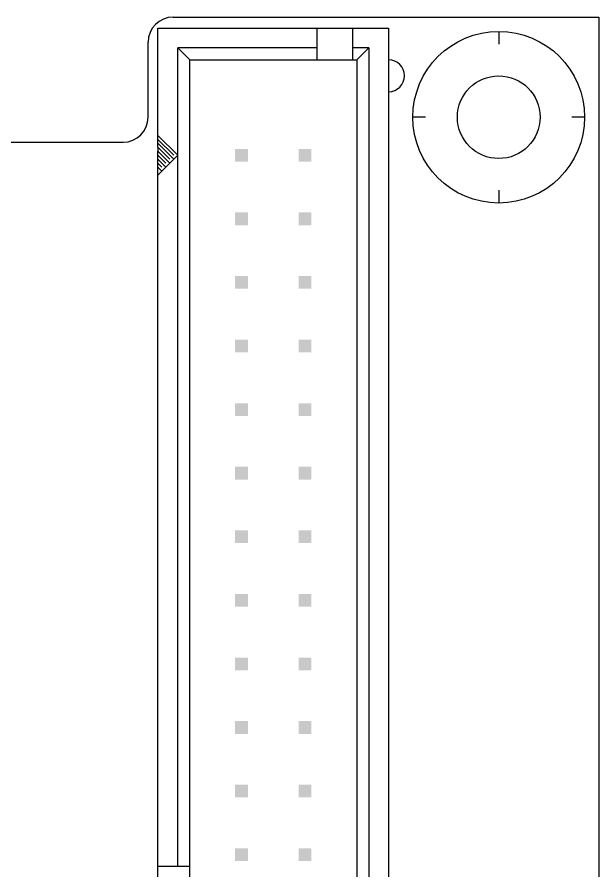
# Model space of a CAD drawing. Extents: x 0 to 54.6, y 0 to 94.6.
# Drawn here: x 26.77 to 50, y 37.89 to 72 of the extents above; entities that cross this region are included whole.
import ezdxf

# ---------------------------------------------------------------- set-up
doc = ezdxf.new("R2010")
doc.units = 0
doc.layers.add('20', color=30, linetype='CONTINUOUS')
doc.layers.add('21', color=253, linetype='CONTINUOUS')

# ---------------------------------------------------------------- blocks, each defined once
blk = doc.blocks.new('RECT')
blk.add_solid([(-0.5, -0.5), (0.5, -0.5), (-0.5, 0.5), (0.5, 0.5)])

msp = doc.modelspace()

# ---------------------------------------------------------------- linework, layer by layer
at = {"layer": '20'}
for p, q in [((33, 72), (41, 72)), ((41, 72), (50, 72)), ((50, 72), (50, 0)), ((32, 68), (32, 71)), ((12, 67), (31, 67))]:
    msp.add_line(p, q, dxfattribs=at)
msp.add_circle((46, 68), 1.651, dxfattribs=at)
for centre, start, end in [((33, 71), 90, 180), ((31, 68), 270, 0)]:
    msp.add_arc(centre, 1, start, end, dxfattribs=at)
at = {"layer": '21'}
for p, q in [((32.3962, 67.2738), (32.3962, 71.56)), ((32.3962, 71.56), (38.7463, 71.56)), ((38.7463, 71.56), (40.175, 71.56)), ((38.7463, 70.7663), (38.7463, 71.56)), ((40.175, 71.56), (41.6038, 71.56)), ((40.175, 70.7663), (40.175, 71.56)), ((41.6038, 71.56), (41.6038, 0.44)), ((46, 71.429), (46, 70.921)), ((38.7463, 70.7663), (33.19, 70.7663)), ((33.19, 66.48), (33.19, 70.7663)), ((33.19, 70.7663), (33.6662, 70.29)), ((38.7463, 70.29), (38.7463, 70.7663)), ((40.175, 70.29), (40.175, 70.7663)), ((40.81, 70.7663), (40.175, 70.7663)), ((40.81, 70.7663), (40.3338, 70.29)), ((40.81, 70.7663), (40.81, 1.2337)), ((33.6662, 38.0638), (33.6662, 70.29)), ((33.6662, 70.29), (38.7463, 70.29)), ((38.7463, 70.29), (40.175, 70.29)), ((40.175, 70.29), (40.3338, 70.29)), ((40.3338, 70.29), (40.3338, 1.71)), ((43.079, 68), (42.571, 68)), ((49.429, 68), (48.921, 68)), ((32.3962, 67.115), (32.3962, 67.2738)), ((33.19, 66.48), (32.3962, 67.2738)), ((32.3962, 66.9563), (32.3962, 67.115)), ((33.0312, 66.48), (32.3962, 67.115)), ((32.3962, 66.7975), (32.3962, 66.9563)), ((32.3962, 66.9563), (33.0312, 66.3213)), ((32.8724, 66.3213), (32.3962, 66.7975)), ((32.3962, 66.7975), (32.3962, 66.6388)), ((32.3962, 66.48), (32.3962, 66.6388)), ((32.3962, 66.6388), (32.8725, 66.1625)), ((32.3962, 66.3213), (32.3962, 66.48)), ((32.3962, 66.48), (32.7137, 66.1625)), ((32.3962, 66.1625), (32.3962, 66.3213)), ((32.3962, 66.3213), (32.7137, 66.0038)), ((33.0312, 66.3213), (32.7137, 66.0038)), ((32.8725, 66.3213), (32.8724, 66.3213)), ((33.1899, 66.48), (33.0312, 66.3213)), ((33.19, 66.48), (33.1899, 66.48)), ((33.19, 38.0638), (33.19, 66.48)), ((32.3962, 66.0038), (32.3962, 66.1625)), ((32.3962, 66.1625), (32.3963, 66.1625)), ((32.3962, 65.6863), (32.3962, 66.0038)), ((32.7137, 66.0038), (32.3962, 65.6863)), ((32.3962, 66.0038), (32.555, 65.845)), ((32.3963, 66.1625), (32.555, 66.0038)), ((32.3962, 38.0638), (32.3962, 65.6863)), ((46, 65.079), (46, 64.571)), ((32.3962, 33.9362), (32.3962, 38.0638)), ((33.19, 38.0638), (32.3962, 38.0638)), ((33.6662, 38.0638), (33.19, 38.0638)), ((33.6662, 33.9362), (33.6662, 38.0638))]:
    msp.add_line(p, q, dxfattribs=at)
msp.add_circle((46, 68), 3.429, dxfattribs=at)
msp.add_arc((41.6038, 69.655), 0.635, 270, 90, dxfattribs=at)

# ---------------------------------------------------------------- block references
at = {"layer": '21', "xscale": 0.508, "yscale": 0.508, "rotation": 270}
for p in [(35.73, 66.48), (38.27, 66.48), (35.73, 63.94), (38.27, 63.94), (35.73, 61.4), (38.27, 61.4), (35.73, 58.86), (38.27, 58.86), (35.73, 56.32), (38.27, 56.32), (35.73, 53.78), (38.27, 53.78), (35.73, 51.24), (38.27, 51.24), (35.73, 48.7), (38.27, 48.7), (35.73, 46.16), (38.27, 46.16), (35.73, 43.62), (38.27, 43.62), (35.73, 41.08), (38.27, 41.08), (35.73, 38.54), (38.27, 38.54)]:
    msp.add_blockref('RECT', p, dxfattribs=at)

doc.saveas('drawing.dxf')
